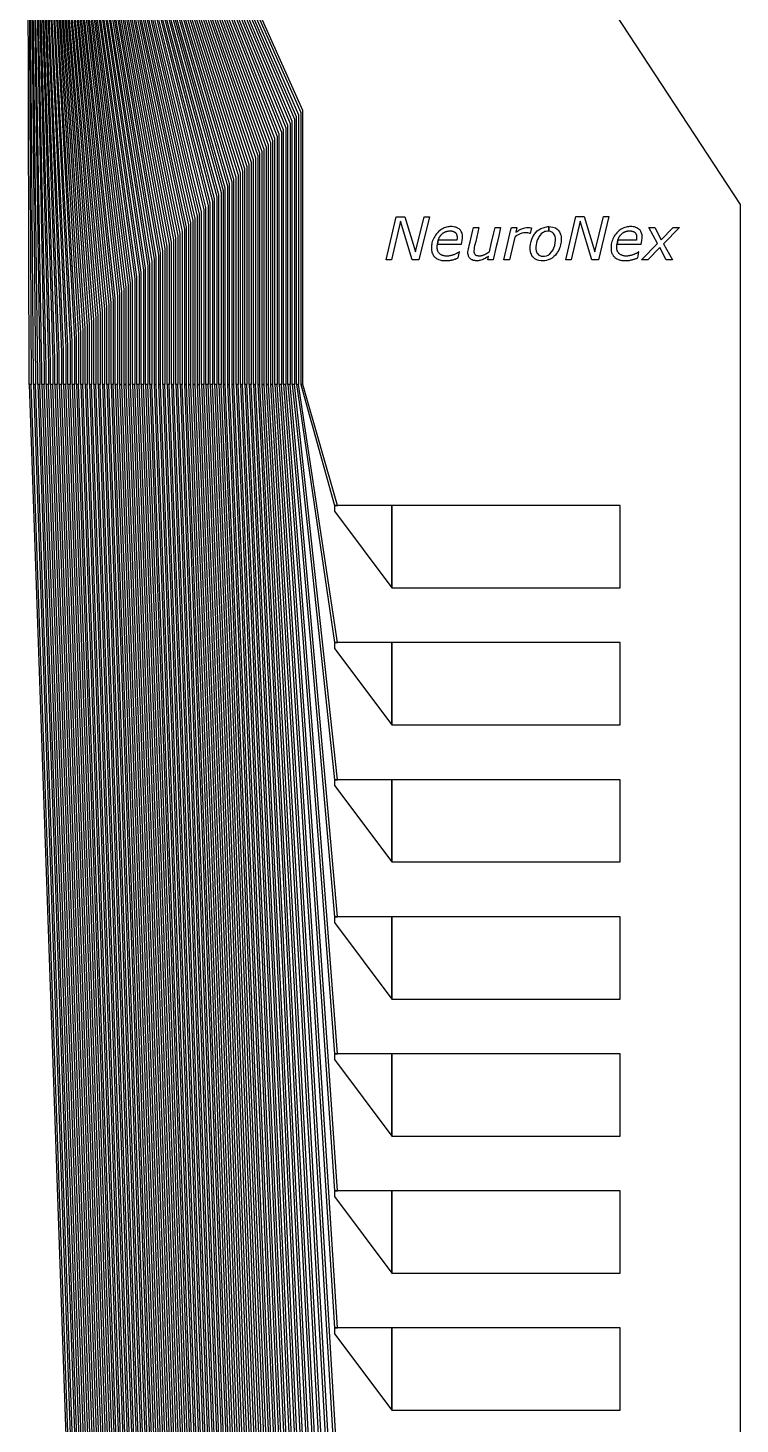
# Model space of a CAD drawing. Header units: inches. Extents: x 106592 to 209533, y 57057 to 74911.
# Drawn here: x 173222 to 173751, y 63079 to 64114 of the extents above; entities that cross this region are included whole.
import ezdxf

# ---------------------------------------------------------------- set-up
doc = ezdxf.new("R2010")
doc.units = ezdxf.units.IN
doc.header["$MEASUREMENT"] = 0
for name, color, linetype in [('metal', 221, 'Continuous'), ('nitride window', 40, 'Continuous'), ('profile', 140, 'Continuous')]:
    doc.layers.add(name, color=color, linetype=linetype)

msp = doc.modelspace()

# ---------------------------------------------------------------- linework, layer by layer
at = {"layer": 'metal'}
for points in [[(173223.3, 63850), (173222.3, 64263.5), (173222.3, 64339.7), (173222.2, 68211), (173222.5, 69105.9), (173222.5, 69144.5), (173221.4, 69148.7), (173216.9, 69151.7), (173216.9, 69161.7), (173226.9, 69161.7), (173226.9, 69151.7), (173222.4, 69148.7), (173222.9, 69144.7), (173222.9, 69105.7), (173222.9, 69105.7), (173222.8, 68211), (173222.9, 64339.7), (173222.9, 64264.1), (173224.9, 63850)], [(173241.5, 64339.6), (173241.5, 64339.7), (173241.4, 68211), (173238.4, 69123.7), (173236.9, 69126.7), (173236.9, 69136.7), (173246.9, 69136.7), (173246.9, 69126.7), (173239.4, 69123.7), (173242, 68211), (173242.1, 64339.7), (173242.1, 64339.6), (173242.1, 64339.6), (173242.1, 64283.3), (173276.1, 63902.8), (173276.1, 63850), (173274.5, 63850), (173274.5, 63901.2), (173241.5, 64282.7), (173241.5, 64339.6)], [(173488.2, 63942.4), (173495.6, 63974.4), (173502, 63974.4), (173509.9, 63948.3), (173516.3, 63974.4), (173520.3, 63974.4), (173512.5, 63942.4), (173507.5, 63942.4), (173498.8, 63971.1), (173492.2, 63942.4)], [(173526.3, 63954.1), (173544.1, 63954.1), (173544.4, 63955.4), (173544.6, 63956.9), (173544.8, 63958.6), (173544.9, 63959.7), (173544.8, 63960.8), (173544.5, 63962.2), (173543.9, 63963.4), (173543.6, 63964), (173543.3, 63964.4), (173542.8, 63964.9), (173542.3, 63965.4), (173541.7, 63965.8), (173541.3, 63966), (173540.8, 63966.3), (173539.8, 63966.7), (173539.1, 63966.8), (173538.2, 63967), (173537.2, 63967.1), (173536.3, 63967.1), (173535.4, 63967.1), (173534.7, 63967), (173533.9, 63966.9), (173533, 63966.7), (173532.1, 63966.4), (173531.2, 63966.1), (173530.4, 63965.8), (173529.4, 63965.3), (173528.7, 63964.8), (173527.8, 63964.1), (173527, 63963.4), (173526.2, 63962.6), (173525.5, 63961.8), (173524.7, 63960.8), (173524.2, 63959.9), (173523.7, 63959), (173523.2, 63958), (173522.8, 63957), (173522.4, 63956), (173522.2, 63955.1), (173522, 63954.1), (173521.9, 63953.4), (173521.9, 63952.6), (173521.8, 63951.8), (173521.8, 63951.3), (173521.8, 63950.8), (173521.8, 63950.1), (173521.9, 63949.5), (173522, 63949), (173522.1, 63948.4), (173522.2, 63947.9), (173522.5, 63947.2), (173522.8, 63946.6), (173523.1, 63946), (173523.3, 63945.6), (173523.4, 63945.4), (173523.9, 63944.9), (173524.3, 63944.5), (173524.7, 63944.2), (173525.3, 63943.7), (173526.1, 63943.3), (173526.8, 63942.9), (173527.1, 63942.8), (173527.9, 63942.5), (173528.1, 63942.5), (173528.8, 63942.3), (173529.2, 63942.1), (173530, 63942), (173530.6, 63942), (173531.3, 63941.9), (173531.8, 63941.9), (173532.3, 63941.9), (173532.7, 63941.9), (173533.2, 63941.9), (173533.8, 63941.9), (173534.4, 63941.9), (173535, 63942), (173535.5, 63942.1), (173536, 63942.2), (173536.6, 63942.3), (173537, 63942.4), (173537.5, 63942.5), (173537.9, 63942.6), (173538.3, 63942.8), (173538.8, 63942.9), (173539.2, 63943), (173539.6, 63943.1), (173540.2, 63943.4), (173540.7, 63943.6), (173541.7, 63943.9), (173542.5, 63948.3), (173542.3, 63948.3), (173541.8, 63948), (173541.2, 63947.6), (173540.6, 63947.3), (173540.2, 63947.1), (173539.8, 63946.9), (173539.3, 63946.7), (173538.9, 63946.5), (173538.5, 63946.3), (173538, 63946.2), (173537.5, 63946), (173537.2, 63945.9), (173536.8, 63945.8), (173536.3, 63945.6), (173535.7, 63945.5), (173535.4, 63945.4), (173534.9, 63945.4), (173534.4, 63945.3), (173534, 63945.3), (173533.4, 63945.3), (173532.9, 63945.3), (173532.4, 63945.3), (173532, 63945.3), (173531.5, 63945.4), (173531, 63945.5), (173530.6, 63945.6), (173530.1, 63945.7), (173529.7, 63945.9), (173529.3, 63946), (173529, 63946.2), (173528.6, 63946.4), (173528.3, 63946.7), (173528, 63946.9), (173527.7, 63947.2), (173527.5, 63947.3), (173527.3, 63947.6), (173527.1, 63947.9), (173526.8, 63948.3), (173526.8, 63948.5), (173526.6, 63948.8), (173526.5, 63949.1), (173526.4, 63949.3), (173526.3, 63949.6), (173526.2, 63950.2), (173526.1, 63951), (173526.1, 63951.7), (173526, 63952.5), (173526.1, 63953.2), (173526.2, 63953.9), (173526.3, 63954), (173526.3, 63954.1), (173526.9, 63957), (173526.9, 63957.3), (173527, 63957.6), (173527.2, 63958), (173527.3, 63958.4), (173527.5, 63958.7), (173527.6, 63959.1), (173527.8, 63959.3), (173528, 63959.6), (173528.1, 63959.8), (173528.2, 63960), (173528.5, 63960.4), (173528.6, 63960.5), (173528.9, 63960.8), (173529, 63961), (173529.4, 63961.4), (173529.6, 63961.6), (173529.8, 63961.8), (173530.1, 63962), (173530.3, 63962.2), (173530.6, 63962.4), (173530.9, 63962.6), (173531.1, 63962.7), (173531.3, 63962.8), (173531.4, 63962.9), (173531.7, 63963), (173531.9, 63963.2), (173532.2, 63963.3), (173532.4, 63963.4), (173532.6, 63963.4), (173532.8, 63963.5), (173533.1, 63963.6), (173533.3, 63963.7), (173533.7, 63963.7), (173533.9, 63963.8), (173534.1, 63963.8), (173534.3, 63963.8), (173534.6, 63963.9), (173534.8, 63963.9), (173535.2, 63963.9), (173535.5, 63963.9), (173535.7, 63963.9), (173535.9, 63963.9), (173536.1, 63963.9), (173536.3, 63963.9), (173536.5, 63963.9), (173536.7, 63963.9), (173536.9, 63963.8), (173537.1, 63963.8), (173537.4, 63963.7), (173537.6, 63963.7), (173537.9, 63963.6), (173538, 63963.6), (173538.1, 63963.5), (173538.3, 63963.5), (173538.4, 63963.4), (173538.5, 63963.4), (173538.7, 63963.3), (173538.8, 63963.2), (173538.9, 63963.2), (173539, 63963.1), (173539.1, 63963), (173539.2, 63963), (173539.3, 63962.9), (173539.4, 63962.8), (173539.5, 63962.8), (173539.6, 63962.6), (173539.7, 63962.5), (173539.8, 63962.4), (173540, 63962.2), (173540.1, 63961.9), (173540.3, 63961.7), (173540.4, 63961.5), (173540.5, 63961.2), (173540.5, 63961.1), (173540.6, 63960.8), (173540.7, 63960.6), (173540.7, 63960.4), (173540.8, 63960.1), (173540.8, 63959.7), (173540.8, 63959.4), (173540.8, 63959.1), (173540.8, 63958.6), (173540.8, 63958.3), (173540.8, 63958.1), (173540.8, 63957.8), (173540.7, 63957.5), (173540.7, 63957.2), (173540.7, 63957), (173527, 63957), (173526.9, 63957)], [(173552.9, 63966.4), (173557, 63966.4), (173554.6, 63956.1), (173553.8, 63952.8), (173553.6, 63951.8), (173553.5, 63951.1), (173553.4, 63950.5), (173553.3, 63949.4), (173553.3, 63948.5), (173553.4, 63947.7), (173553.7, 63947.1), (173554, 63946.6), (173554.3, 63946.3), (173554.5, 63946.2), (173554.7, 63946), (173554.8, 63945.9), (173555.1, 63945.8), (173555.4, 63945.7), (173555.7, 63945.6), (173555.9, 63945.6), (173556.1, 63945.6), (173556.4, 63945.5), (173556.7, 63945.5), (173557, 63945.5), (173557.2, 63945.5), (173557.5, 63945.5), (173557.8, 63945.5), (173558.1, 63945.5), (173558.4, 63945.5), (173558.7, 63945.6), (173559, 63945.7), (173559.3, 63945.8), (173559.6, 63945.8), (173559.9, 63945.9), (173560.2, 63946), (173560.5, 63946.2), (173560.9, 63946.3), (173561.4, 63946.5), (173561.8, 63946.7), (173562.1, 63946.9), (173562.4, 63947), (173562.6, 63947.2), (173562.9, 63947.3), (173563.1, 63947.4), (173563.4, 63947.6), (173563.6, 63947.7), (173563.9, 63947.9), (173564.1, 63948), (173564.4, 63948.2), (173564.6, 63948.3), (173564.7, 63948.4), (173564.8, 63948.5), (173564.9, 63948.5), (173566.2, 63954.4), (173568.1, 63962.4), (173569, 63966.4), (173573.1, 63966.4), (173571.7, 63960.2), (173570.5, 63955.1), (173569.9, 63952.4), (173567.5, 63942.4), (173563.5, 63942.4), (173564.1, 63945.1), (173563.5, 63944.7), (173562.6, 63944.1), (173561.7, 63943.6), (173560.9, 63943.2), (173560.1, 63942.8), (173559.3, 63942.5), (173558.5, 63942.2), (173557.8, 63942), (173557.3, 63941.9), (173556.6, 63941.8), (173555.8, 63941.8), (173555.2, 63941.8), (173554.5, 63941.8), (173553.9, 63941.9), (173553.2, 63942), (173552.8, 63942.1), (173552.2, 63942.4), (173551.7, 63942.6), (173551.4, 63942.8), (173551, 63943), (173550.7, 63943.3), (173550.4, 63943.6), (173549.9, 63944.1), (173549.6, 63944.6), (173549.4, 63945.2), (173549.2, 63945.8), (173549, 63946.5), (173548.9, 63947.2), (173548.9, 63947.8), (173548.9, 63948.4), (173549, 63949.3), (173549.2, 63950.3), (173549.3, 63950.9), (173549.5, 63951.6), (173549.8, 63953.1), (173550.5, 63955.9), (173552.2, 63963.4), (173552.9, 63966.4), (173552.9, 63966.4)], [(173581.1, 63966.5), (173585.2, 63966.4), (173584.4, 63962.9), (173585.5, 63963.6), (173586.7, 63964.4), (173588.2, 63965.2), (173589.6, 63965.8), (173591, 63966.2), (173592.2, 63966.4), (173593.4, 63966.4), (173594.5, 63966.4), (173595.4, 63966.3), (173596, 63966.2), (173595.1, 63962.1), (173594.8, 63962.1), (173594.2, 63962.3), (173593.2, 63962.5), (173592.1, 63962.6), (173591.1, 63962.6), (173590, 63962.4), (173588.8, 63962.2), (173587.2, 63961.6), (173586.1, 63961), (173585.1, 63960.5), (173584.2, 63959.8), (173583.6, 63959.4), (173579.7, 63942.4), (173575.5, 63942.4), (173578.7, 63956.3), (173580.5, 63964)], [(173608.9, 63967.1), (173610.4, 63967), (173611.8, 63966.8), (173612.8, 63966.5), (173613.8, 63966.1), (173615.1, 63965.2), (173615.9, 63964.4), (173616.8, 63963.2), (173617.4, 63961.9), (173617.7, 63960.8), (173617.9, 63959.7), (173618, 63958.7), (173618, 63957.4), (173617.9, 63955.9), (173617.8, 63954.9), (173617.6, 63953.7), (173617.4, 63952.7), (173617.2, 63952.2), (173616.8, 63951.1), (173616.5, 63950.3), (173616.2, 63949.6), (173615.6, 63948.6), (173615.4, 63948.2), (173614.6, 63947.1), (173613.8, 63946), (173612.7, 63944.9), (173611.3, 63943.8), (173609.9, 63943.1), (173608.5, 63942.4), (173607.2, 63942.1), (173605.8, 63941.8), (173604.2, 63941.7), (173603.1, 63941.8), (173601.5, 63942), (173600.4, 63942.3), (173599.4, 63942.7), (173598.6, 63943.3), (173597.8, 63943.9), (173597, 63944.7), (173596.3, 63945.7), (173595.9, 63946.6), (173595.5, 63947.5), (173595.2, 63948.7), (173595.1, 63950), (173595.1, 63951.4), (173595.1, 63952.4), (173595.3, 63954.2), (173595.7, 63956), (173596.2, 63957.7), (173597, 63959.6), (173598.2, 63961.4), (173599.2, 63962.8), (173600.3, 63963.9), (173601.5, 63964.8), (173603, 63965.7), (173604.6, 63966.3), (173606.1, 63966.8), (173607.3, 63967), (173608.2, 63967.1), (173608.9, 63967.1), (173608.8, 63963.7), (173607.9, 63963.7), (173606.8, 63963.6), (173606, 63963.4), (173605.1, 63963), (173604.1, 63962.4), (173603.2, 63961.7), (173602.4, 63960.7), (173601.5, 63959.6), (173601.1, 63958.8), (173600.5, 63957.6), (173600, 63956.3), (173599.7, 63955), (173599.5, 63953.7), (173599.3, 63952.4), (173599.3, 63950.5), (173599.4, 63949.1), (173600, 63947.7), (173600.6, 63946.9), (173601.3, 63946.2), (173602.2, 63945.6), (173603.1, 63945.3), (173604.3, 63945.1), (173605.6, 63945.2), (173607.1, 63945.4), (173608.3, 63946), (173609.7, 63946.9), (173611.2, 63948.6), (173612, 63949.9), (173612.6, 63951.3), (173613.3, 63953.2), (173613.6, 63955.3), (173613.7, 63957), (173613.7, 63958.6), (173613.5, 63960), (173612.9, 63961.3), (173612.4, 63962.1), (173611.8, 63962.6), (173611.1, 63963.1), (173610.1, 63963.5), (173609.2, 63963.7), (173608.9, 63963.7)], [(173621.4, 63942.5), (173628.8, 63974.5), (173635.2, 63974.5), (173643.1, 63948.3), (173649.5, 63974.5), (173653.5, 63974.5), (173645.7, 63942.5), (173640.7, 63942.5), (173632, 63971.1), (173625.4, 63942.5)], [(173659.5, 63954.1), (173677.3, 63954.1), (173677.6, 63955.4), (173677.8, 63956.9), (173678, 63958.7), (173678.1, 63959.7), (173678, 63960.9), (173677.7, 63962.2), (173677.1, 63963.4), (173676.8, 63964), (173676.5, 63964.5), (173676, 63965), (173675.5, 63965.4), (173674.9, 63965.8), (173674.5, 63966.1), (173674, 63966.3), (173673, 63966.7), (173672.3, 63966.9), (173671.4, 63967), (173670.4, 63967.1), (173669.5, 63967.1), (173668.6, 63967.1), (173667.9, 63967), (173667.1, 63966.9), (173666.2, 63966.7), (173665.3, 63966.5), (173664.4, 63966.2), (173663.6, 63965.8), (173662.6, 63965.3), (173661.9, 63964.8), (173661, 63964.2), (173660.2, 63963.5), (173659.4, 63962.6), (173658.7, 63961.8), (173657.9, 63960.8), (173657.3, 63960), (173656.8, 63959.1), (173656.4, 63958), (173656, 63957.1), (173655.6, 63956.1), (173655.4, 63955.1), (173655.2, 63954.1), (173655.1, 63953.4), (173655, 63952.6), (173655, 63951.8), (173655, 63951.4), (173655, 63950.8), (173655, 63950.2), (173655.1, 63949.5), (173655.2, 63949), (173655.3, 63948.5), (173655.4, 63947.9), (173655.7, 63947.2), (173656, 63946.6), (173656.3, 63946.1), (173656.5, 63945.7), (173656.6, 63945.5), (173657.1, 63944.9), (173657.5, 63944.6), (173657.9, 63944.2), (173658.5, 63943.7), (173659.3, 63943.3), (173660, 63943), (173660.3, 63942.8), (173661.1, 63942.6), (173661.3, 63942.5), (173662, 63942.3), (173662.4, 63942.2), (173663.1, 63942.1), (173663.8, 63942), (173664.5, 63941.9), (173665, 63941.9), (173665.5, 63941.9), (173665.9, 63941.9), (173666.4, 63941.9), (173667, 63941.9), (173667.6, 63942), (173668.2, 63942.1), (173668.7, 63942.1), (173669.2, 63942.2), (173669.8, 63942.4), (173670.2, 63942.5), (173670.7, 63942.6), (173671.1, 63942.7), (173671.5, 63942.8), (173672, 63942.9), (173672.4, 63943.1), (173672.8, 63943.2), (173673.4, 63943.4), (173673.9, 63943.6), (173674.9, 63944), (173675.7, 63948.3), (173675.5, 63948.3), (173675, 63948), (173674.4, 63947.6), (173673.8, 63947.3), (173673.4, 63947.1), (173673, 63946.9), (173672.5, 63946.7), (173672.1, 63946.5), (173671.7, 63946.4), (173671.2, 63946.2), (173670.7, 63946), (173670.4, 63945.9), (173670, 63945.8), (173669.5, 63945.7), (173668.9, 63945.6), (173668.6, 63945.5), (173668.1, 63945.4), (173667.6, 63945.4), (173667.2, 63945.3), (173666.6, 63945.3), (173666.1, 63945.3), (173665.6, 63945.3), (173665.2, 63945.3), (173664.7, 63945.4), (173664.2, 63945.5), (173663.8, 63945.6), (173663.3, 63945.7), (173662.9, 63945.9), (173662.5, 63946.1), (173662.2, 63946.2), (173661.8, 63946.4), (173661.5, 63946.7), (173661.2, 63946.9), (173660.9, 63947.2), (173660.7, 63947.4), (173660.5, 63947.7), (173660.3, 63948), (173660, 63948.4), (173659.9, 63948.5), (173659.8, 63948.8), (173659.7, 63949.1), (173659.6, 63949.4), (173659.5, 63949.6), (173659.4, 63950.2), (173659.3, 63951), (173659.3, 63951.8), (173659.2, 63952.5), (173659.3, 63953.3), (173659.4, 63953.9), (173659.5, 63954.1), (173659.5, 63954.1), (173660.1, 63957.1), (173660.1, 63957.4), (173660.2, 63957.7), (173660.4, 63958), (173660.5, 63958.4), (173660.7, 63958.7), (173660.8, 63959.1), (173661, 63959.4), (173661.2, 63959.7), (173661.3, 63959.9), (173661.4, 63960.1), (173661.7, 63960.4), (173661.8, 63960.6), (173662.1, 63960.9), (173662.2, 63961.1), (173662.6, 63961.4), (173662.8, 63961.6), (173663, 63961.8), (173663.3, 63962.1), (173663.5, 63962.2), (173663.8, 63962.5), (173664, 63962.6), (173664.3, 63962.8), (173664.5, 63962.9), (173664.6, 63962.9), (173664.9, 63963.1), (173665.1, 63963.2), (173665.3, 63963.3), (173665.6, 63963.4), (173665.8, 63963.5), (173666, 63963.5), (173666.3, 63963.6), (173666.5, 63963.7), (173666.9, 63963.8), (173667.1, 63963.8), (173667.3, 63963.8), (173667.5, 63963.9), (173667.8, 63963.9), (173668, 63963.9), (173668.4, 63963.9), (173668.7, 63964), (173668.9, 63964), (173669.1, 63963.9), (173669.3, 63963.9), (173669.5, 63963.9), (173669.7, 63963.9), (173669.9, 63963.9), (173670.1, 63963.9), (173670.3, 63963.8), (173670.6, 63963.8), (173670.8, 63963.7), (173671.1, 63963.6), (173671.2, 63963.6), (173671.3, 63963.6), (173671.5, 63963.5), (173671.6, 63963.5), (173671.7, 63963.4), (173671.9, 63963.3), (173672, 63963.3), (173672.1, 63963.2), (173672.2, 63963.2), (173672.3, 63963.1), (173672.4, 63963), (173672.5, 63962.9), (173672.5, 63962.9), (173672.7, 63962.8), (173672.8, 63962.7), (173672.9, 63962.6), (173673, 63962.4), (173673.2, 63962.2), (173673.3, 63962), (173673.5, 63961.7), (173673.6, 63961.5), (173673.7, 63961.3), (173673.7, 63961.1), (173673.8, 63960.9), (173673.9, 63960.7), (173673.9, 63960.4), (173674, 63960.2), (173674, 63959.7), (173674, 63959.4), (173674, 63959.1), (173674, 63958.7), (173674, 63958.4), (173674, 63958.1), (173674, 63957.8), (173673.9, 63957.5), (173673.9, 63957.3), (173673.9, 63957.1), (173660.2, 63957.1), (173660.1, 63957.1)], [(173683, 63966.4), (173687.5, 63966.4), (173692.3, 63957.3), (173701, 63966.4), (173705.9, 63966.4), (173693.9, 63954.3), (173700.5, 63942.4), (173696, 63942.4), (173691.2, 63951.6), (173682.4, 63942.4), (173677.5, 63942.4), (173689.6, 63954.5)], [(173224.9, 63850), (173223.3, 63850), (173450, 57359.2), (173452.1, 57359.2)], [(173228.1, 63850), (173226.5, 63850), (173450, 57460.8), (173452.1, 57460.8)], [(173231.3, 63850), (173229.7, 63850), (173450, 57562.4), (173452.1, 57562.4)], [(173450, 57664), (173452.1, 57664), (173234.5, 63850), (173232.9, 63850)], [(173237.7, 63850), (173236.1, 63850), (173450, 57765.6), (173452.1, 57765.6)], [(173450, 57867.3), (173452.1, 57867.3), (173240.9, 63850), (173239.3, 63850)], [(173450, 57968.9), (173452.1, 57968.9), (173244.1, 63850), (173242.5, 63850)], [(173247.3, 63850), (173245.7, 63850), (173450, 58070.5), (173452.1, 58070.5)], [(173250.5, 63850), (173248.9, 63850), (173450, 58172.1), (173452.1, 58172.1)], [(173253.7, 63850), (173252.1, 63850), (173450, 58273.7), (173452.1, 58273.7)], [(173256.9, 63850), (173255.3, 63850), (173450, 58375.3), (173452.1, 58375.3)], [(173450, 58476.9), (173452.1, 58476.9), (173260.1, 63850), (173258.5, 63850)], [(173263.3, 63850), (173261.7, 63850), (173450, 58578.5), (173452.1, 58578.5)], [(173450, 58680.1), (173452.1, 58680.1), (173266.5, 63850), (173264.9, 63850)], [(173450, 58781.7), (173452.1, 58781.7), (173269.7, 63850), (173268.1, 63850)], [(173272.9, 63850), (173271.3, 63850), (173450, 58883.3), (173452.1, 58883.3)], [(173276.1, 63850), (173274.5, 63850), (173450, 58984.9), (173452.1, 58984.9)], [(173279.3, 63850), (173277.7, 63850), (173450, 59086.5), (173452.1, 59086.5)], [(173282.5, 63850), (173280.9, 63850), (173450, 59188.1), (173452.1, 59188.1)], [(173450, 59289.7), (173452.1, 59289.7), (173285.7, 63850), (173284.1, 63850)], [(173288.9, 63850), (173287.3, 63850), (173450, 59391.3), (173452.1, 59391.3)], [(173450, 59492.9), (173452.1, 59492.9), (173292.1, 63850), (173290.5, 63850)], [(173450, 59594.5), (173452.1, 59594.5), (173295.3, 63850), (173293.7, 63850)], [(173298.5, 63850), (173296.9, 63850), (173450, 59696.1), (173452.1, 59696.1)], [(173301.7, 63850), (173300.1, 63850), (173450, 59797.7), (173452.1, 59797.7)], [(173304.9, 63850), (173303.3, 63850), (173450, 59899.3), (173452.1, 59899.3)], [(173308.1, 63850), (173306.5, 63850), (173450, 60000.9), (173452.1, 60000.9)], [(173450, 60102.5), (173452.1, 60102.5), (173311.3, 63850), (173309.7, 63850)], [(173314.5, 63850), (173312.9, 63850), (173450, 60204.1), (173452.1, 60204.1)], [(173450, 60305.7), (173452.1, 60305.7), (173317.7, 63850), (173316.1, 63850)], [(173450, 60407.4), (173452.1, 60407.4), (173320.9, 63850), (173319.3, 63850)], [(173324.1, 63850), (173322.5, 63850), (173450, 60509), (173452.1, 60509)], [(173327.3, 63850), (173325.7, 63850), (173450, 60610.6), (173452.1, 60610.6)], [(173330.5, 63850), (173328.9, 63850), (173450, 60712.2), (173452.1, 60712.2)], [(173333.7, 63850), (173332.1, 63850), (173450, 60813.8), (173452.1, 60813.8)], [(173450, 60915.4), (173452.1, 60915.4), (173336.9, 63850), (173335.3, 63850)], [(173340.1, 63850), (173338.5, 63850), (173450, 61017), (173452.1, 61017)], [(173450, 61118.6), (173452.1, 61118.6), (173343.3, 63850), (173341.7, 63850)], [(173450, 61220.2), (173452.1, 61220.2), (173346.5, 63850), (173344.9, 63850)], [(173349.7, 63850), (173348.1, 63850), (173450, 61321.8), (173452.1, 61321.8)], [(173352.9, 63850), (173351.3, 63850), (173450, 61423.4), (173452.1, 61423.4)], [(173356.1, 63850), (173354.5, 63850), (173450, 61525), (173452.1, 61525)], [(173359.3, 63850), (173357.7, 63850), (173450, 61626.6), (173452.1, 61626.6)], [(173450, 61728.2), (173452.1, 61728.2), (173362.5, 63850), (173360.9, 63850)], [(173365.7, 63850), (173364.1, 63850), (173450, 61829.8), (173452.1, 61829.8)], [(173450, 61931.4), (173452.1, 61931.4), (173368.9, 63850), (173367.3, 63850)], [(173450, 62033), (173452.1, 62033), (173372.1, 63850), (173370.5, 63850)], [(173375.3, 63850), (173373.7, 63850), (173450, 62134.6), (173452.1, 62134.6)], [(173378.5, 63850), (173376.9, 63850), (173450, 62236.2), (173452.1, 62236.2)], [(173381.7, 63850), (173380.1, 63850), (173450, 62337.8), (173452.1, 62337.8)], [(173384.9, 63850), (173383.3, 63850), (173450, 62439.4), (173452.1, 62439.4)], [(173450, 62541), (173452.1, 62541), (173388.1, 63850), (173386.5, 63850)], [(173391.3, 63850), (173389.7, 63850), (173450, 62642.6), (173452.1, 62642.6)], [(173450, 62744.2), (173452.1, 62744.2), (173394.5, 63850), (173392.9, 63850)], [(173450, 62845.8), (173452.1, 62845.8), (173397.7, 63850), (173396.1, 63850)], [(173400.9, 63850), (173399.3, 63850), (173450, 62947.5), (173452.1, 62947.5)], [(173404.1, 63850), (173402.5, 63850), (173450, 63049.1), (173452.1, 63049.1)], [(173407.3, 63850), (173405.7, 63850), (173450, 63150.7), (173452.1, 63150.7)], [(173410.5, 63850), (173408.9, 63850), (173450, 63252.3), (173452.1, 63252.3)], [(173450, 63353.9), (173452.1, 63353.9), (173413.7, 63850), (173412.1, 63850)], [(173416.9, 63850), (173415.3, 63850), (173450, 63455.5), (173452.1, 63455.5)], [(173450, 63557.1), (173452.1, 63557.1), (173420.1, 63850), (173418.5, 63850)], [(173450, 63658.7), (173452.1, 63658.7), (173423.3, 63850), (173421.7, 63850)], [(173426.5, 63850), (173424.9, 63850), (173450, 63760.3), (173452.1, 63760.3)], [(173492.3, 63699.3), (173492.3, 63760.3), (173450, 63760.3), (173450, 63756.1), (173492.3, 63699.3)], [(173661.7, 63760.3), (173492.3, 63760.3), (173492.3, 63699.3), (173661.7, 63699.3)], [(173492.3, 63597.7), (173492.3, 63658.7), (173450, 63658.7), (173450, 63654.4), (173492.3, 63597.7)], [(173661.7, 63658.7), (173492.3, 63658.7), (173492.3, 63597.7), (173661.7, 63597.7)], [(173492.3, 63496.1), (173492.3, 63557.1), (173450, 63557.1), (173450, 63552.8), (173492.3, 63496.1)], [(173661.7, 63557.1), (173492.3, 63557.1), (173492.3, 63496.1), (173661.7, 63496.1)], [(173492.3, 63394.5), (173492.3, 63455.5), (173450, 63455.5), (173450, 63451.2), (173492.3, 63394.5)], [(173661.7, 63455.5), (173492.3, 63455.5), (173492.3, 63394.5), (173661.7, 63394.5)], [(173492.3, 63292.9), (173492.3, 63353.9), (173450, 63353.9), (173450, 63349.6), (173492.3, 63292.9)], [(173661.7, 63353.9), (173492.3, 63353.9), (173492.3, 63292.9), (173661.7, 63292.9)], [(173492.3, 63191.3), (173492.3, 63252.3), (173450, 63252.3), (173450, 63248), (173492.3, 63191.3)], [(173661.7, 63252.3), (173492.3, 63252.3), (173492.3, 63191.3), (173661.7, 63191.3)], [(173492.3, 63089.7), (173492.3, 63150.7), (173450, 63150.7), (173450, 63146.4), (173492.3, 63089.7)], [(173661.7, 63150.7), (173492.3, 63150.7), (173492.3, 63089.7), (173661.7, 63089.7)]]:
    msp.add_lwpolyline(points, close=True, dxfattribs=at)
for points in [[(173224, 68211), (173224.1, 64339.7), (173224.1, 64339.6), (173224.1, 64339.6), (173224.1, 64265.3), (173228.1, 63854.8), (173228.1, 63850), (173226.5, 63850), (173226.5, 63853.2), (173223.5, 64264.7), (173223.5, 64339.6), (173223.5, 64339.7), (173223.4, 68211)], [(173225.2, 68211), (173225.3, 64339.7), (173225.3, 64339.6), (173225.3, 64339.6), (173225.3, 64266.5), (173231.3, 63858), (173231.3, 63850), (173229.7, 63850), (173229.7, 63856.4), (173224.7, 64265.9), (173224.7, 64339.6), (173224.7, 64339.6), (173224.7, 64339.7), (173224.6, 68211)], [(173226.4, 68211), (173226.5, 64339.7), (173226.5, 64339.6), (173226.5, 64339.6), (173226.5, 64267.7), (173234.5, 63861.2), (173234.5, 63850), (173232.9, 63850), (173232.9, 63859.6), (173225.9, 64267.1), (173225.9, 64339.6), (173225.9, 64339.6), (173225.9, 64339.7), (173225.8, 68211)], [(173227.6, 68211), (173227.7, 64339.7), (173227.7, 64339.6), (173227.7, 64339.6), (173227.7, 64268.9), (173237.7, 63864.4), (173237.7, 63850), (173236.1, 63850), (173236.1, 63862.8), (173227.1, 64268.3), (173227.1, 64339.6), (173227.1, 64339.6), (173227.1, 64339.7), (173227, 68211)], [(173228.8, 68211), (173228.9, 64339.7), (173228.9, 64339.6), (173228.9, 64339.6), (173228.9, 64270.1), (173240.9, 63867.6), (173240.9, 63850), (173239.3, 63850), (173239.3, 63866), (173228.3, 64269.5), (173228.3, 64339.6), (173228.3, 64339.6), (173228.3, 64339.7), (173228.2, 68211)], [(173230, 68211), (173230.1, 64339.7), (173230.1, 64339.6), (173230.1, 64339.6), (173230.1, 64271.3), (173244.1, 63870.8), (173244.1, 63850), (173242.5, 63850), (173242.5, 63869.2), (173229.5, 64270.7), (173229.5, 64339.6), (173229.5, 64339.6), (173229.5, 64339.7), (173229.4, 68211)], [(173231.2, 68211), (173231.3, 64339.7), (173231.3, 64339.6), (173231.3, 64339.6), (173231.3, 64272.5), (173247.3, 63874), (173247.3, 63850), (173245.7, 63850), (173245.7, 63872.4), (173230.7, 64271.9), (173230.7, 64339.6), (173230.7, 64339.6), (173230.7, 64339.7), (173230.6, 68211)], [(173232.4, 68211), (173232.5, 64339.7), (173232.5, 64339.6), (173232.5, 64339.6), (173232.5, 64273.7), (173250.5, 63877.2), (173250.5, 63850), (173248.9, 63850), (173248.9, 63875.6), (173231.9, 64273.1), (173231.9, 64339.6), (173231.9, 64339.6), (173231.9, 64339.7), (173231.8, 68211)], [(173233.6, 68211), (173233.7, 64339.7), (173233.7, 64339.6), (173233.7, 64339.6), (173233.7, 64274.9), (173253.7, 63880.4), (173253.7, 63850), (173252.1, 63850), (173252.1, 63878.8), (173233.1, 64274.3), (173233.1, 64339.6), (173233.1, 64339.6), (173233.1, 64339.7), (173233, 68211)], [(173234.8, 68211), (173234.9, 64339.7), (173234.9, 64339.6), (173234.9, 64339.6), (173234.9, 64276.1), (173256.9, 63883.6), (173256.9, 63850), (173255.3, 63850), (173255.3, 63882), (173234.3, 64275.5), (173234.3, 64339.6), (173234.3, 64339.6), (173234.3, 64339.7), (173234.2, 68211)], [(173236, 68211), (173236.1, 64339.7), (173236.1, 64339.6), (173236.1, 64339.6), (173236.1, 64277.3), (173260.1, 63886.8), (173260.1, 63850), (173258.5, 63850), (173258.5, 63885.2), (173235.5, 64276.7), (173235.5, 64339.6), (173235.5, 64339.6), (173235.5, 64339.7), (173235.4, 68211)], [(173237.2, 68211), (173237.3, 64339.7), (173237.3, 64339.6), (173237.3, 64339.6), (173237.3, 64278.5), (173263.3, 63890), (173263.3, 63850), (173261.7, 63850), (173261.7, 63888.4), (173236.7, 64277.9), (173236.7, 64339.6), (173236.7, 64339.6), (173236.7, 64339.7), (173236.6, 68211)], [(173238.4, 68211), (173238.5, 64339.7), (173238.5, 64339.6), (173238.5, 64339.6), (173238.5, 64279.7), (173266.5, 63893.2), (173266.5, 63850), (173264.9, 63850), (173264.9, 63891.6), (173237.9, 64279.1), (173237.9, 64339.6), (173237.9, 64339.6), (173237.9, 64339.7), (173237.8, 68211)], [(173239.6, 68211), (173239.7, 64339.7), (173239.7, 64339.6), (173239.7, 64339.6), (173239.7, 64280.9), (173269.7, 63896.4), (173269.7, 63850), (173268.1, 63850), (173268.1, 63894.8), (173239.1, 64280.3), (173239.1, 64339.6), (173239.1, 64339.6), (173239.1, 64339.7), (173239, 68211)], [(173240.8, 68211), (173240.9, 64339.7), (173240.9, 64339.6), (173240.9, 64339.6), (173240.9, 64282.1), (173272.9, 63899.6), (173272.9, 63850), (173271.3, 63850), (173271.3, 63898), (173240.3, 64281.5), (173240.3, 64339.6), (173240.3, 64339.6), (173240.3, 64339.7), (173240.2, 68211)], [(173243.2, 68211), (173243.3, 64339.7), (173243.3, 64339.6), (173243.3, 64339.6), (173243.3, 64284.5), (173279.3, 63906), (173279.3, 63850), (173277.7, 63850), (173277.7, 63904.4), (173242.7, 64283.9), (173242.7, 64339.6), (173242.7, 64339.6), (173242.7, 64339.7), (173242.6, 68211)], [(173244.4, 68211), (173244.5, 64339.7), (173244.5, 64339.6), (173244.5, 64339.6), (173244.5, 64285.7), (173282.5, 63909.2), (173282.5, 63850), (173280.9, 63850), (173280.9, 63907.6), (173243.9, 64285.1), (173243.9, 64339.6), (173243.9, 64339.6), (173243.9, 64339.7), (173243.8, 68211)], [(173245.6, 68211), (173245.7, 64339.7), (173245.7, 64339.6), (173245.7, 64339.6), (173245.7, 64286.9), (173285.7, 63912.4), (173285.7, 63850), (173284.1, 63850), (173284.1, 63910.8), (173245.1, 64286.3), (173245.1, 64339.6), (173245.1, 64339.6), (173245.1, 64339.7), (173245, 68211)], [(173246.8, 68211), (173246.9, 64339.7), (173246.9, 64339.6), (173246.9, 64339.6), (173246.9, 64288.1), (173288.9, 63915.6), (173288.9, 63850), (173287.3, 63850), (173287.3, 63914), (173246.3, 64287.5), (173246.3, 64339.6), (173246.3, 64339.6), (173246.3, 64339.7), (173246.2, 68211)], [(173247.4, 68211), (173247.5, 64339.7), (173247.5, 64339.6), (173247.5, 64339.6), (173247.5, 64288.7), (173290.5, 63917.2), (173290.5, 63850), (173292.1, 63850), (173292.1, 63918.8), (173248.1, 64289.3), (173248.1, 64339.6), (173248.1, 64339.6), (173248.1, 64339.7), (173248, 68211)], [(173248.6, 68211), (173248.7, 64339.7), (173248.7, 64339.6), (173248.7, 64339.6), (173248.7, 64289.9), (173293.7, 63920.4), (173293.7, 63850), (173295.3, 63850), (173295.3, 63922), (173249.3, 64290.5), (173249.3, 64339.6), (173249.3, 64339.6), (173249.3, 64339.7), (173249.2, 68211)], [(173249.8, 68211), (173249.9, 64339.7), (173249.9, 64339.6), (173249.9, 64339.6), (173249.9, 64291.1), (173296.9, 63923.6), (173296.9, 63850), (173298.5, 63850), (173298.5, 63925.2), (173250.5, 64291.7), (173250.5, 64339.6), (173250.5, 64339.6), (173250.5, 64339.7), (173250.4, 68211)], [(173251.6, 68211), (173251.7, 64339.7), (173251.7, 64339.6), (173251.7, 64339.6), (173251.7, 64292.9), (173301.7, 63928.4), (173301.7, 63850), (173300.1, 63850), (173300.1, 63926.8), (173251.1, 64292.3), (173251.1, 64339.6), (173251.1, 64339.6), (173251.1, 64339.7), (173251, 68211)], [(173252.8, 68211), (173252.9, 64339.7), (173252.9, 64339.6), (173252.9, 64339.6), (173252.9, 64294.1), (173304.9, 63931.6), (173304.9, 63850), (173303.3, 63850), (173303.3, 63930), (173252.3, 64293.5), (173252.3, 64339.6), (173252.3, 64339.6), (173252.3, 64339.7), (173252.2, 68211)], [(173254, 68211), (173254.1, 64339.7), (173254.1, 64339.6), (173254.1, 64339.6), (173254.1, 64295.3), (173308.1, 63934.8), (173308.1, 63850), (173306.5, 63850), (173306.5, 63933.2), (173253.5, 64294.7), (173253.5, 64339.6), (173253.5, 64339.6), (173253.5, 64339.7), (173253.4, 68211)], [(173255.2, 68211), (173255.3, 64339.7), (173255.3, 64339.6), (173255.3, 64339.6), (173255.3, 64296.5), (173311.3, 63938), (173311.3, 63850), (173309.7, 63850), (173309.7, 63936.4), (173254.7, 64295.9), (173254.7, 64339.6), (173254.7, 64339.6), (173254.7, 64339.7), (173254.6, 68211)], [(173256.4, 68211), (173256.5, 64339.7), (173256.5, 64339.6), (173256.5, 64339.6), (173256.5, 64297.7), (173314.5, 63941.2), (173314.5, 63850), (173312.9, 63850), (173312.9, 63939.6), (173255.9, 64297.1), (173255.9, 64339.6), (173255.9, 64339.6), (173255.9, 64339.7), (173255.8, 68211)], [(173257, 68211), (173257.1, 64339.7), (173257.1, 64339.6), (173257.1, 64339.6), (173257.1, 64298.3), (173316.1, 63942.8), (173316.1, 63850), (173317.7, 63850), (173317.7, 63944.4), (173257.7, 64298.9), (173257.7, 64339.6), (173257.7, 64339.6), (173257.7, 64339.7), (173257.6, 68211)], [(173258.2, 68211), (173258.3, 64339.7), (173258.3, 64339.6), (173258.3, 64339.6), (173258.3, 64299.5), (173319.3, 63946), (173319.3, 63850), (173320.9, 63850), (173320.9, 63947.6), (173258.9, 64300.1), (173258.9, 64339.6), (173258.9, 64339.6), (173258.9, 64339.7), (173258.8, 68211)], [(173260, 68211), (173260.1, 64339.7), (173260.1, 64339.6), (173260.1, 64339.6), (173260.1, 64301.3), (173324.1, 63950.8), (173324.1, 63850), (173322.5, 63850), (173322.5, 63949.2), (173259.5, 64300.7), (173259.5, 64339.6), (173259.5, 64339.6), (173259.5, 64339.7), (173259.4, 68211)], [(173261.2, 68211), (173261.3, 64339.7), (173261.3, 64339.6), (173261.3, 64339.6), (173261.3, 64302.5), (173327.3, 63954), (173327.3, 63850), (173325.7, 63850), (173325.7, 63952.4), (173260.7, 64301.9), (173260.7, 64339.6), (173260.7, 64339.6), (173260.7, 64339.7), (173260.6, 68211)], [(173262.4, 68211), (173262.5, 64339.7), (173262.5, 64339.6), (173262.5, 64339.6), (173262.5, 64303.7), (173330.5, 63957.2), (173330.5, 63850), (173328.9, 63850), (173328.9, 63955.6), (173261.9, 64303.1), (173261.9, 64339.6), (173261.9, 64339.6), (173261.9, 64339.7), (173261.8, 68211)], [(173263.6, 68211), (173263.7, 64339.7), (173263.7, 64339.6), (173263.7, 64339.6), (173263.7, 64304.9), (173333.7, 63960.4), (173333.7, 63850), (173332.1, 63850), (173332.1, 63958.8), (173263.1, 64304.3), (173263.1, 64339.6), (173263.1, 64339.6), (173263.1, 64339.7), (173263, 68211)], [(173264.8, 68211), (173264.9, 64339.7), (173264.9, 64339.6), (173264.9, 64339.6), (173264.9, 64306.1), (173336.9, 63963.6), (173336.9, 63850), (173335.3, 63850), (173335.3, 63962), (173264.3, 64305.5), (173264.3, 64339.6), (173264.3, 64339.6), (173264.3, 64339.7), (173264.2, 68211)], [(173265.4, 68211), (173265.5, 64339.7), (173265.5, 64339.6), (173265.5, 64339.6), (173265.5, 64306.7), (173338.5, 63965.2), (173338.5, 63850), (173340.1, 63850), (173340.1, 63966.8), (173266.1, 64307.3), (173266.1, 64339.6), (173266.1, 64339.6), (173266.1, 64339.7), (173266, 68211)], [(173266.6, 68211), (173266.7, 64339.7), (173266.7, 64339.6), (173266.7, 64339.6), (173266.7, 64307.9), (173341.7, 63968.4), (173341.7, 63850), (173343.3, 63850), (173343.3, 63970), (173267.3, 64308.5), (173267.3, 64339.6), (173267.3, 64339.6), (173267.3, 64339.7), (173267.2, 68211)], [(173267.8, 68211), (173267.9, 64339.7), (173267.9, 64339.6), (173267.9, 64339.6), (173267.9, 64309.1), (173344.9, 63971.6), (173344.9, 63850), (173346.5, 63850), (173346.5, 63973.2), (173268.5, 64309.7), (173268.5, 64339.6), (173268.5, 64339.6), (173268.5, 64339.7), (173268.4, 68211)], [(173269, 68211), (173269.1, 64339.7), (173269.1, 64339.6), (173269.1, 64339.6), (173269.1, 64310.3), (173348.1, 63974.8), (173348.1, 63850), (173349.7, 63850), (173349.7, 63976.4), (173269.7, 64310.9), (173269.7, 64339.6), (173269.7, 64339.6), (173269.7, 64339.7), (173269.6, 68211)], [(173270.8, 68211), (173270.9, 64339.7), (173270.9, 64339.6), (173270.9, 64339.6), (173270.9, 64312.1), (173352.9, 63979.6), (173352.9, 63850), (173351.3, 63850), (173351.3, 63978), (173270.3, 64311.5), (173270.3, 64339.6), (173270.3, 64339.6), (173270.3, 64339.7), (173270.2, 68211)], [(173272, 68211), (173272.1, 64339.7), (173272.1, 64339.6), (173272.1, 64339.6), (173272.1, 64313.3), (173356.1, 63982.8), (173356.1, 63850), (173354.5, 63850), (173354.5, 63981.2), (173271.5, 64312.7), (173271.5, 64339.6), (173271.5, 64339.6), (173271.5, 64339.7), (173271.4, 68211)], [(173273.2, 68211), (173273.3, 64339.7), (173273.3, 64339.6), (173273.3, 64339.6), (173273.3, 64314.5), (173359.3, 63986), (173359.3, 63850), (173357.7, 63850), (173357.7, 63984.4), (173272.7, 64313.9), (173272.7, 64339.6), (173272.7, 64339.6), (173272.7, 64339.7), (173272.6, 68211)], [(173274.4, 68211), (173274.5, 64339.7), (173274.5, 64339.6), (173274.5, 64339.6), (173274.5, 64315.7), (173362.5, 63989.2), (173362.5, 63850), (173360.9, 63850), (173360.9, 63987.6), (173273.9, 64315.1), (173273.9, 64339.6), (173273.9, 64339.6), (173273.9, 64339.7), (173273.8, 68211)], [(173275.6, 68211), (173275.7, 64339.7), (173275.7, 64339.6), (173275.7, 64339.6), (173275.7, 64316.9), (173365.7, 63992.4), (173365.7, 63850), (173364.1, 63850), (173364.1, 63990.8), (173275.1, 64316.3), (173275.1, 64339.6), (173275.1, 64339.6), (173275.1, 64339.7), (173275, 68211)], [(173276.2, 68211), (173276.3, 64339.7), (173276.3, 64339.6), (173276.3, 64339.6), (173276.3, 64317.5), (173367.3, 63994), (173367.3, 63850), (173368.9, 63850), (173368.9, 63995.6), (173276.9, 64318.1), (173276.9, 64339.6), (173276.9, 64339.6), (173276.9, 64339.7), (173276.8, 68211)], [(173277.4, 68211), (173277.5, 64339.7), (173277.5, 64339.6), (173277.5, 64339.6), (173277.5, 64318.7), (173370.5, 63997.2), (173370.5, 63850), (173372.1, 63850), (173372.1, 63998.8), (173278.1, 64319.3), (173278.1, 64339.6), (173278.1, 64339.6), (173278.1, 64339.7), (173278, 68211)], [(173278.6, 68211), (173278.7, 64339.7), (173278.7, 64339.6), (173278.7, 64339.6), (173278.7, 64319.9), (173373.7, 64000.4), (173373.7, 63850), (173375.3, 63850), (173375.3, 64002), (173279.3, 64320.5), (173279.3, 64339.6), (173279.3, 64339.6), (173279.3, 64339.7), (173279.2, 68211)], [(173280.4, 68211), (173280.5, 64339.7), (173280.5, 64339.6), (173280.5, 64339.6), (173280.5, 64321.7), (173378.5, 64005.2), (173378.5, 63850), (173376.9, 63850), (173376.9, 64003.6), (173279.9, 64321.1), (173279.9, 64339.6), (173279.9, 64339.6), (173279.9, 64339.7), (173279.8, 68211)], [(173281.6, 68211), (173281.7, 64339.7), (173281.7, 64339.6), (173281.7, 64339.6), (173281.7, 64322.9), (173381.7, 64008.4), (173381.7, 63850), (173380.1, 63850), (173380.1, 64006.8), (173281.1, 64322.3), (173281.1, 64339.6), (173281.1, 64339.6), (173281.1, 64339.7), (173281, 68211)], [(173282.8, 68211), (173282.9, 64339.7), (173282.9, 64339.6), (173282.9, 64339.6), (173282.9, 64324.1), (173384.9, 64011.6), (173384.9, 63850), (173383.3, 63850), (173383.3, 64010), (173282.3, 64323.5), (173282.3, 64339.6), (173282.3, 64339.6), (173282.3, 64339.7), (173282.2, 68211)], [(173284, 68211), (173284.1, 64339.7), (173284.1, 64339.6), (173284.1, 64339.6), (173284.1, 64325.3), (173388.1, 64014.8), (173388.1, 63850), (173386.5, 63850), (173386.5, 64013.2), (173283.5, 64324.7), (173283.5, 64339.6), (173283.5, 64339.6), (173283.5, 64339.7), (173283.4, 68211)], [(173285.2, 68211), (173285.3, 64339.7), (173285.3, 64339.6), (173285.3, 64339.6), (173285.3, 64326.5), (173391.3, 64018), (173391.3, 63850), (173389.7, 63850), (173389.7, 64016.4), (173284.7, 64325.9), (173284.7, 64339.6), (173284.7, 64339.6), (173284.7, 64339.7), (173284.6, 68211)], [(173285.8, 68211), (173285.9, 64339.7), (173285.9, 64339.6), (173285.9, 64339.6), (173285.9, 64327.1), (173392.9, 64019.6), (173392.9, 63850), (173394.5, 63850), (173394.5, 64021.2), (173286.5, 64327.7), (173286.5, 64339.6), (173286.5, 64339.6), (173286.5, 64339.7), (173286.4, 68211)], [(173287, 68211), (173287.1, 64339.7), (173287.1, 64339.6), (173287.1, 64339.6), (173287.1, 64328.3), (173396.1, 64022.8), (173396.1, 63850), (173397.7, 63850), (173397.7, 64024.4), (173287.7, 64328.9), (173287.7, 64339.6), (173287.7, 64339.6), (173287.7, 64339.7), (173287.6, 68211)], [(173288.2, 68211), (173288.3, 64339.7), (173288.3, 64339.6), (173288.3, 64339.6), (173288.3, 64329.5), (173399.3, 64026), (173399.3, 63850), (173400.9, 63850), (173400.9, 64027.6), (173288.9, 64330.1), (173288.9, 64339.6), (173288.9, 64339.6), (173288.9, 64339.7), (173288.8, 68211)], [(173289.4, 68211), (173289.5, 64339.7), (173289.5, 64339.6), (173289.5, 64339.6), (173289.5, 64330.7), (173402.5, 64029.2), (173402.5, 63850), (173404.1, 63850), (173404.1, 64030.8), (173290.1, 64331.3), (173290.1, 64339.6), (173290.1, 64339.6), (173290.1, 64339.7), (173290, 68211)], [(173291.3, 64339.6), (173291.3, 64332.5), (173407.3, 64034), (173407.3, 63850), (173405.7, 63850), (173405.7, 64032.4), (173290.7, 64331.9), (173290.7, 64339.6), (173290.7, 64339.6), (173290.7, 64339.7), (173290.6, 68211)], [(173292.5, 64339.6), (173292.5, 64333.7), (173410.5, 64037.2), (173410.5, 63850), (173408.9, 63850), (173408.9, 64035.6), (173291.9, 64333.1), (173291.9, 64339.6), (173291.9, 64339.6), (173291.9, 64339.7), (173291.8, 68211)], [(173293.7, 64339.6), (173293.7, 64334.9), (173413.7, 64040.4), (173413.7, 63850), (173412.1, 63850), (173412.1, 64038.8), (173293.1, 64334.3), (173293.1, 64339.6), (173293.1, 64339.6), (173293.1, 64339.7), (173293, 68211)], [(173294.9, 64339.6), (173294.9, 64336.1), (173416.9, 64043.6), (173416.9, 63850), (173415.3, 63850), (173415.3, 64042), (173294.3, 64335.5), (173294.3, 64339.6), (173294.3, 64339.6), (173294.3, 64339.7), (173294.2, 68211)], [(173296.1, 64339.6), (173296.1, 64337.3), (173420.1, 64046.8), (173420.1, 63850), (173418.5, 63850), (173418.5, 64045.2), (173295.5, 64336.7), (173295.5, 64339.6), (173295.5, 64339.6), (173295.5, 64339.7), (173295.4, 68211)], [(173297.3, 64339.6), (173297.3, 64338.5), (173423.3, 64050), (173423.3, 63850), (173421.7, 63850), (173421.7, 64048.4), (173296.7, 64337.9), (173296.7, 64339.6), (173296.7, 64339.6), (173296.7, 64339.7), (173296.6, 68211)], [(173297.9, 64339.6), (173297.9, 64339.1), (173424.9, 64051.6), (173424.9, 63850), (173426.5, 63850), (173426.5, 64053.2), (173298.5, 64339.7), (173298.4, 68211)]]:
    msp.add_lwpolyline(points, dxfattribs=at)
at = {"layer": 'nitride window'}
for points in [[(173661.7, 63760.3), (173492.3, 63760.3), (173492.3, 63699.3), (173661.7, 63699.3)], [(173661.7, 63658.7), (173492.3, 63658.7), (173492.3, 63597.7), (173661.7, 63597.7)], [(173661.7, 63557.1), (173492.3, 63557.1), (173492.3, 63496.1), (173661.7, 63496.1)], [(173661.7, 63455.5), (173492.3, 63455.5), (173492.3, 63394.5), (173661.7, 63394.5)], [(173661.7, 63353.9), (173492.3, 63353.9), (173492.3, 63292.9), (173661.7, 63292.9)], [(173661.7, 63252.3), (173492.3, 63252.3), (173492.3, 63191.3), (173661.7, 63191.3)], [(173661.7, 63150.7), (173492.3, 63150.7), (173492.3, 63089.7), (173661.7, 63089.7)]]:
    msp.add_lwpolyline(points, close=True, dxfattribs=at)
at = {"layer": 'profile'}
msp.add_lwpolyline([(173305.4, 67639.7), (173305.4, 64359.7), (173325.4, 64339.7), (173325.4, 64339.7), (173517.5, 64339.7), (173750.7, 63983.5), (173750.7, 57298.3)], dxfattribs=at)

doc.saveas('drawing.dxf')
